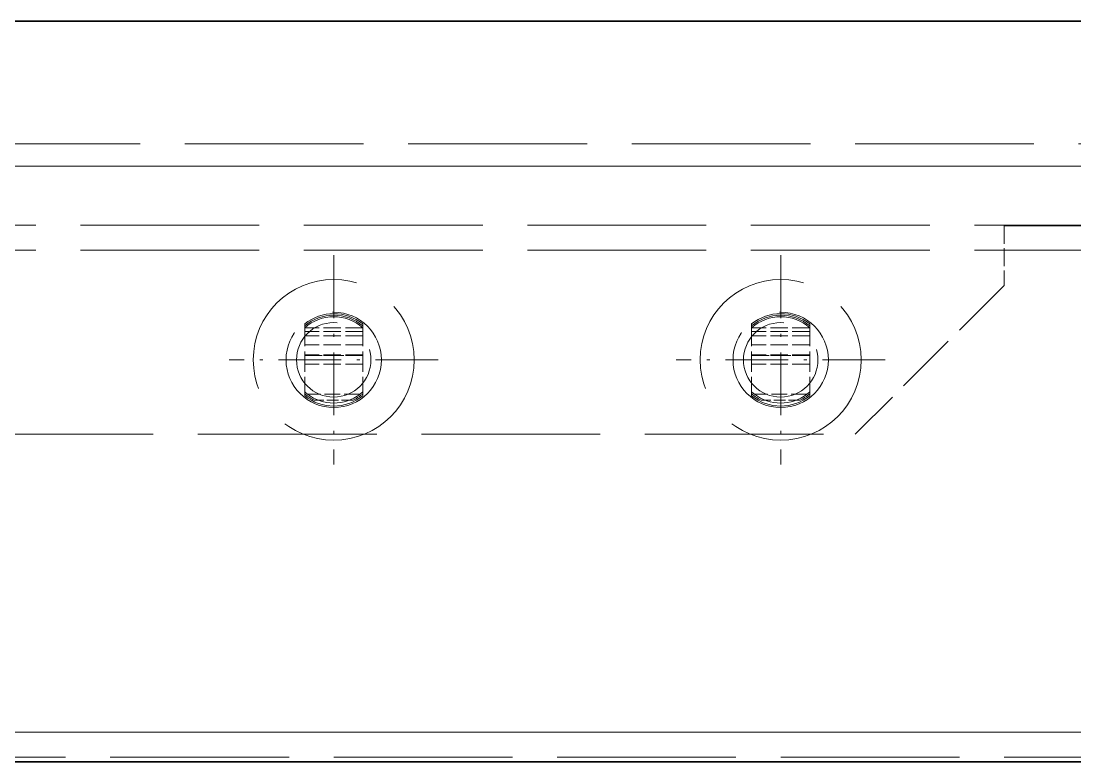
# Model space of a CAD drawing. Extents: x 23 to 587, y 4 to 413.
# Drawn here: x 174.42 to 209.79, y 301.48 to 326.36 of the extents above; entities that cross this region are included whole.
import ezdxf

# ---------------------------------------------------------------- set-up
doc = ezdxf.new("R2010")
doc.units = 0
doc.linetypes.add('DASHDOT', pattern=[18.5, 12, -3, 0.5, -3])
doc.linetypes.add('DASHED', pattern=[15, 12, -3])
doc.layers.get('0').update_dxf_attribs({"lineweight": 13})

# ---------------------------------------------------------------- blocks, each defined once
blk = doc.blocks.new('BLOCK385')
at = {"color": 7, "linetype": 'DASHDOT', "lineweight": 13, "ltscale": 0.351}
for p, q in [((189.39, -81.78), (189.39, -95.82)), ((196.41, -88.8), (182.37, -88.8))]:
    blk.add_line(p, q, dxfattribs=at)
blk = doc.blocks.new('BLOCK387')
at = {"color": 7, "linetype": 'DASHDOT', "lineweight": 13, "ltscale": 0.351}
for p, q in [((159.39, -81.78), (159.39, -95.82)), ((166.41, -88.8), (152.37, -88.8))]:
    blk.add_line(p, q, dxfattribs=at)
blk = doc.blocks.new('BLOCK398')
at = {"color": 7, "lineweight": 35}
for p, q in [((-67.61, -66.05), (556.39, -66.05)), ((-65.61, -115.8), (554.39, -115.8))]:
    blk.add_line(p, q, dxfattribs=at)
at = {"color": 7, "linetype": 'DASHED', "lineweight": 13}
for p, q in [((119.39, -74.3), (369.39, -74.3)), ((14.39, -75.8), (474.39, -75.8)), ((130.79, -75.8), (357.99, -75.8)), ((-67.61, -79.759), (556.39, -79.759)), ((-67.61, -79.759), (556.39, -79.759)), ((204.39, -79.8), (227.14, -79.8)), ((-67.61, -81.441), (556.39, -81.441)), ((75.272, -93.8), (194.39, -93.8)), ((-65.61, -113.8), (554.39, -113.8)), ((-65.61, -115.482), (554.39, -115.482))]:
    blk.add_line(p, q, dxfattribs=at)
at = {"color": 7, "linetype": 'DASHED', "lineweight": 13, "ltscale": 0.1}
blk.add_line((204.39, -79.8), (204.39, -83.8), dxfattribs=at)
at = {"color": 7, "linetype": 'DASHED', "lineweight": 13, "ltscale": 0.353553}
blk.add_line((204.39, -83.8), (194.39, -93.8), dxfattribs=at)
at = {"color": 7, "linetype": 'DASHED', "lineweight": 13, "ltscale": 0.003252}
for p, q in [((157.44, -86.52), (157.44, -86.39)), ((161.34, -86.52), (161.34, -86.39)), ((187.44, -86.52), (187.44, -86.39)), ((191.34, -86.52), (191.34, -86.39)), ((157.44, -91.21), (157.44, -91.08)), ((161.34, -91.21), (161.34, -91.08)), ((187.44, -91.21), (187.44, -91.08)), ((191.34, -91.21), (191.34, -91.08))]:
    blk.add_line(p, q, dxfattribs=at)
at = {"color": 7, "linetype": 'DASHED', "lineweight": 13, "ltscale": 0.11399}
for p, q in [((157.44, -86.52), (157.44, -91.08)), ((161.34, -86.52), (161.34, -91.08)), ((187.44, -86.52), (187.44, -91.08)), ((191.34, -86.52), (191.34, -91.08))]:
    blk.add_line(p, q, dxfattribs=at)
at = {"color": 7, "linetype": 'DASHED', "lineweight": 13, "ltscale": 0.0975}
for p, q in [((161.34, -86.653), (157.44, -86.653)), ((161.34, -86.9), (157.44, -86.9)), ((191.34, -86.653), (187.44, -86.653)), ((191.34, -86.9), (187.44, -86.9)), ((161.34, -87.184), (157.44, -87.184)), ((191.34, -87.184), (187.44, -87.184)), ((161.34, -87.8), (157.44, -87.8)), ((191.34, -87.8), (187.44, -87.8)), ((161.34, -88.455), (157.44, -88.455)), ((157.44, -88.499), (161.34, -88.499)), ((161.34, -88.5), (157.44, -88.5)), ((161.34, -89.1), (157.44, -89.1)), ((191.34, -88.455), (187.44, -88.455)), ((187.44, -88.499), (191.34, -88.499)), ((191.34, -88.5), (187.44, -88.5)), ((191.34, -89.1), (187.44, -89.1))]:
    blk.add_line(p, q, dxfattribs=at)
at = {"color": 7, "linetype": 'DASHED', "lineweight": 13, "ltscale": 0.088318}
for p, q in [((161.156, -91.1), (157.624, -91.1)), ((191.156, -91.1), (187.624, -91.1))]:
    blk.add_line(p, q, dxfattribs=at)
at = {"color": 7, "linetype": 'DASHED', "lineweight": 13, "ltscale": 0.065383}
for p, q in [((160.698, -91.5), (158.082, -91.5)), ((190.698, -91.5), (188.082, -91.5))]:
    blk.add_line(p, q, dxfattribs=at)
at = {"color": 7, "lineweight": 13}
blk.add_line((-65.61, -113.8), (554.39, -113.8), dxfattribs=at)
at = {"color": 7, "linetype": 'DASHED', "lineweight": 13}
for centre, radius in [((159.39, -88.8), 5.4), ((189.39, -88.8), 5.4), ((159.39, -88.8), 3.2), ((189.39, -88.8), 3.2), ((159.39, -88.8), 2.5), ((189.39, -88.8), 2.5)]:
    blk.add_circle(centre, radius, dxfattribs=at)
for centre, radius, start, end in [((159.39, -88.8), 3.1, 51.02124, 128.97876), ((159.39, -88.8), 3, 49.4584, 130.5416), ((159.39, -88.8), 2.9, 47.74636, 132.25364), ((189.39, -88.8), 3.1, 51.02124, 128.97876), ((189.39, -88.8), 3, 49.4584, 130.5416), ((189.39, -88.8), 2.9, 47.74636, 132.25364), ((159.39, -88.8), 2.9, 227.74636, 232.47649), ((159.39, -88.8), 3, 229.4584, 244.15807), ((159.39, -88.8), 3.1, 231.02124, 308.97876), ((159.39, -88.8), 2.9, 232.47649, 307.52351), ((159.39, -88.8), 3, 295.84193, 310.5416), ((159.39, -88.8), 2.9, 307.52351, 312.25364), ((189.39, -88.8), 2.9, 227.74636, 232.47649), ((189.39, -88.8), 3, 229.4584, 244.15807), ((189.39, -88.8), 3.1, 231.02124, 308.97876), ((189.39, -88.8), 2.9, 232.47649, 307.52351), ((189.39, -88.8), 3, 295.84193, 310.5416), ((189.39, -88.8), 2.9, 307.52351, 312.25364)]:
    blk.add_arc(centre, radius, start, end, dxfattribs=at)

msp = doc.modelspace()

# ---------------------------------------------------------------- block references
at = {"lineweight": 0, "xscale": 0.5, "yscale": 0.5, "zscale": 0.5}
for name in ['BLOCK398', 'BLOCK387', 'BLOCK385']:
    msp.add_blockref(name, (105.216, 359.385), dxfattribs=at)

doc.saveas('drawing.dxf')
